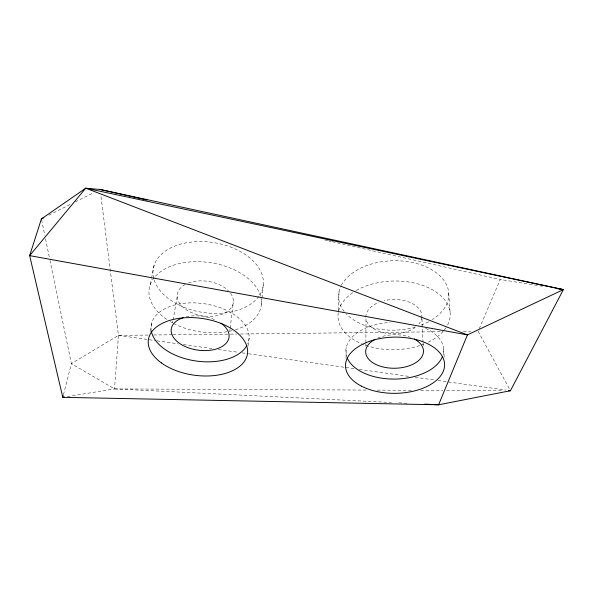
<?xml version="1.0" encoding="UTF-8"?>
<svg xmlns="http://www.w3.org/2000/svg" width="593" height="593" viewBox="0 0 593 593"><rect width="100%" height="100%" fill="white"/><g stroke="black" fill="none" stroke-linecap="round" stroke-linejoin="round"><path stroke-width="0.44" stroke-dasharray="2.96 2.22" d="M365.874 346.312L365.881 343.569M365.888 342.658L365.977 318.908A28.034 17.138 -1.2 0 0 385.398 333.11A28.034 17.138 -1.2 0 0 414.885 327.692M346.015 358.291L346.238 347.394M338.996 291.919L338.433 311.792A56.12 34.342 -1.2 0 0 361.508 343.747M67.328 396.606L114.538 388.912L118.459 335.386L100.936 195.905M261.357 304.424L261.884 299.02M261.973 298.116L263.292 284.603M248.334 345.504L249.097 338.262M229.787 330.916L230.01 329.093M230.128 328.181L233.383 301.748M172.6 322.755L172.919 320.932M173.082 320.02L177.211 296.374M150.244 331.494L152.164 321.525M150.274 284.558L151.363 279.155M151.541 278.25L154.262 264.737M63.466 394.679L71.382 363.628L49.642 258.726M479.226 328.767L500.24 279.488L538.652 285.656M148.05 335.052L118.459 335.386L71.382 363.628L114.538 388.912L391.528 402.484M48.841 215.2L70.345 204.415M75.311 201.924L93.516 192.799M153.594 334.993L172.089 334.778M173.015 334.771L229.417 334.133M230.343 334.118L236.815 334.044M240.513 334.007L443.008 331.709M463.348 331.48L470.746 331.398M114.538 388.912L367.979 390.075M377.23 390.112L412.372 390.276M420.696 390.313L442.897 390.416M446.596 390.431L503.02 390.691M398.911 402.847L407.221 403.255M118.459 335.386L156.011 340.686M156.923 340.819L177.989 343.792M183.482 344.57L211.871 348.573M218.283 349.485L237.511 352.198M242.092 352.842L247.585 353.621M248.504 353.747L354.733 368.742M359.314 369.395L409.681 376.503M415.182 377.281L434.41 379.994M438.071 380.513L505.844 390.075M539.571 285.804L542.313 286.241M325.023 240.076L327.729 240.684M328.633 240.884L331.346 241.492M332.25 241.699L500.24 279.488M478.143 331.317L509.535 389.097M41.577 219.84L44.764 235.213M45.513 238.831L49.449 257.822M448.745 293.32L450.176 313.386M443.638 349.025L444.164 357.26M421.942 318.004L421.816 315.246A28.034 17.138 -1.2 0 0 383.997 300.733M421.979 318.923L423.039 341.939M423.076 342.858L423.209 345.615M341.323 285.396A55.127 34.72 -1.5 0 1 422.802 265.508A55.127 34.72 -1.5 0 1 432.245 319.642M428.517 321.806A55.127 34.72 -1.5 0 1 420.548 325.342M415.56 326.973A55.127 34.72 -1.5 0 1 346.401 314.038M344.162 311.473A55.127 34.72 -1.5 0 1 340.923 286.197M153.639 278.206A55.631 35.335 8.8 0 1 214.362 242.693A55.631 35.335 8.8 0 1 259.304 295.603M258.807 296.322A55.631 35.335 8.8 0 1 201.961 312.281A55.631 35.335 8.8 0 1 153.861 279.058M261.098 298.531A56.639 34.965 8.6 0 1 235.414 329.738M231.967 330.694A56.639 34.965 8.6 0 1 227.764 331.583M226.904 331.739A56.639 34.965 8.6 0 1 173.371 323.326M172.593 322.918A56.639 34.965 8.6 0 1 170.317 321.636M166.744 319.375A56.639 34.965 8.6 0 1 154.217 277.643M155.433 276.227A56.639 34.965 8.6 0 1 214.992 263.485A56.639 34.965 8.6 0 1 260.935 297.679M230.573 293.276A28.294 17.449 8.6 0 1 220.396 314.824A28.294 17.449 8.6 0 1 183.496 307.671A28.294 17.449 8.6 0 1 185.186 284.477M188.404 283.002A28.294 17.449 8.6 0 1 228.342 290.689M356.267 290.503A56.12 34.342 -1.2 0 1 425.781 286.567A56.12 34.342 -1.2 0 1 446.433 327.032M445.936 327.796A56.12 34.342 -1.2 0 1 443.705 330.731M443.134 331.383A56.12 34.342 -1.2 0 1 427.931 342.294M423.839 344.073A56.12 34.342 -1.2 0 1 420.585 345.267M419.755 345.549A56.12 34.342 -1.2 0 1 362.33 344.096M338.618 310.991A56.12 34.342 -1.2 0 1 355.466 290.97M421.838 317.04A28.034 17.138 -1.2 0 1 418.917 323.963M365.807 317.129A28.034 17.138 -1.2 0 1 378.957 302.326M186.195 316.832A29.176 17.078 8.2 0 1 215.007 319.842M377.637 338.069A28.901 16.76 -0.9 0 1 410.438 337.321M151.252 330.746A49.412 28.938 8.2 0 1 203.614 303.631A49.412 28.938 8.2 0 1 247.652 343.947M346.646 356.378A48.937 28.405 -0.9 0 1 390.157 322.436M425.67 328.352A48.937 28.405 -0.9 0 1 443.023 354.822"/><path stroke-width="0.89" d="M63.236 395.568L62.784 397.34L438.612 404.797L510.425 390.728L563.35 289.621L100.135 189.486L85.733 188.203L41.391 218.936L29.65 255.627L62.784 397.34L64.6 397.043M85.733 188.203L29.65 255.627L467.432 334.889L563.35 289.621L85.733 188.203L467.432 334.889L438.612 404.797L424.766 404.115M41.391 218.936L43.875 217.69M508.572 390.713L510.425 390.728L508.586 390.468M557.865 288.739L563.35 289.621M100.135 189.486L147.094 200.049M221.041 323.259A29.176 17.078 8.2 0 1 219.128 347.98A29.176 17.078 8.2 0 1 177.3 341.642A29.176 17.078 8.2 0 1 183.496 317.574M414.337 339.063A28.901 16.76 -0.9 0 1 415.13 363.064A28.901 16.76 -0.9 0 1 373.738 363.316A28.901 16.76 -0.9 0 1 375.08 339.307M246.888 345.474A49.412 28.938 8.2 0 1 195.838 360.974A49.412 28.938 8.2 0 1 151.415 331.606M442.482 356.437A48.937 28.405 -0.9 0 1 395.257 379.075A48.937 28.405 -0.9 0 1 347.239 357.972M161.348 362.886A50.034 28.642 8 0 0 245.354 359.877A50.034 28.642 8 0 0 187.025 317.64A50.034 28.642 8 0 0 161.348 362.886M361.426 386.154A49.553 28.116 -0.7 0 0 443.386 371.01A49.553 28.116 -0.7 0 0 380.358 338.499A49.553 28.116 -0.7 0 0 361.426 386.154"/></g></svg>
